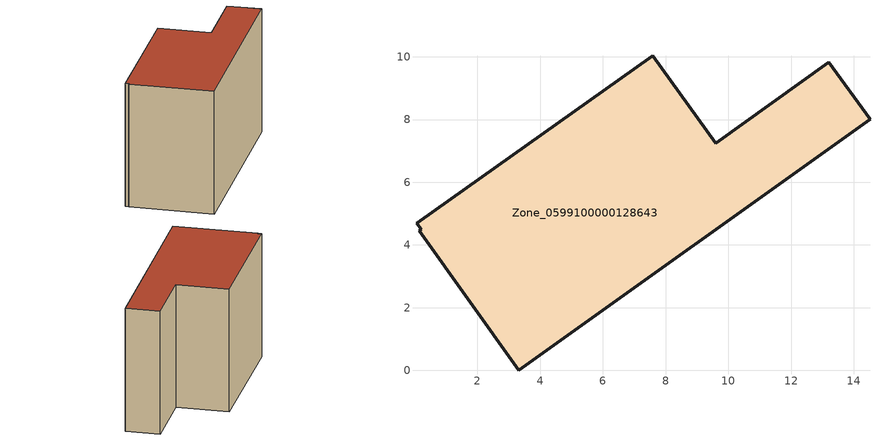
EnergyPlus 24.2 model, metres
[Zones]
Zone_0599100000128643
 floor ground (C_G): 9.6,7.24 13.21,9.82 14.52,8 3.32,0 0.14,4.45 0.21,4.5 0.06,4.7 7.59,10.04 z0
 wall outside (C_F): 3.32,0 14.52,8 13.21,9.82 9.6,7.24 7.59,10.04 0.06,4.7 0.21,4.5 0.14,4.45 3.32,0 z0:8.29
 roof outside (C_R): 7.59,10.04 0.06,4.7 0.21,4.5 0.14,4.45 3.32,0 14.52,8 13.21,9.82 9.6,7.24 z8.29
[BUILDING]
Pand.0599100000128643: North Axis=0; Terrain=City; Loads Convergence Tolerance Value=0.04; Temperature Convergence Tolerance Value=0.4; Solar Distribution=FullExterior; Maximum Number of Warmup Days=25; Minimum Number of Warmup Days=1
[Site:Location]
Rotterdam.The.Hague.AP_ZH_NLD Design_Conditions: Latitude=51.96; Longitude=4.45; Time Zone=1; Elevation=-4.5
[SITE:GROUNDTEMPERATURE:BUILDINGSURFACE]
18, 18, 18, 18, 18, 18, 18, 18, 18, 18, 18, 18
[MATERIAL] Thermal Absorptance=0.9; Solar Absorptance=0.7; Visible Absorptance=0.7
Name | Roughness | Thickness | Conductivity | Density | Specific Heat
G.TI.1975-1991 | MediumSmooth | 0.15 | 0.288461 | 540 | 1210
F.TI.1975-1991 | Rough | 0.3 | 0.230769 | 1920 | 840
R.TI.1975-1991 | MediumRough | 0.2 | 0.153846 | 1500 | 1000
[CONSTRUCTION]
C_G: G.TI.1975-1991
C_F: F.TI.1975-1991
C_R: R.TI.1975-1991
[ZONE]
Zone_0599100000128643: Type=1; Multiplier=1; Ceiling Height=Autocalculate; Volume=Autocalculate; Floor Area=autocalculate; Part of Total Floor Area=Yes
[ZONEINFILTRATION:DESIGNFLOWRATE]
Infil_Zone_0599100000128643: Zone or ZoneList or Space or SpaceList=Zone_0599100000128643; Schedule=AlwaysOn; Design Flow Rate Calculation Method=Flow/Area; Flow Rate per Floor Area=0.003; Constant Term Coefficient=1; Temperature Term Coefficient=0; Velocity Term Coefficient=0; Velocity Squared Term Coefficient=0
[HVACTEMPLATE:ZONE:IDEALLOADSAIRSYSTEM]
Zone_0599100000128643: Maximum Heating Supply Air Temperature=50; Minimum Cooling Supply Air Temperature=13; Maximum Heating Supply Air Humidity Ratio=0.0156; Minimum Cooling Supply Air Humidity Ratio=0.0077; Heating Limit=NoLimit; Cooling Limit=NoLimit; Dehumidification Control Type=ConstantSensibleHeatRatio; Cooling Sensible Heat Ratio=0.7; Dehumidification Setpoint=60; Humidification Control Type=None; Humidification Setpoint=30; Outdoor Air Method=None; Outdoor Air Flow Rate per Person=0.00944; Outdoor Air Flow Rate per Zone Floor Area=0; Outdoor Air Flow Rate per Zone=0; Demand Controlled Ventilation Type=None; Outdoor Air Economizer Type=NoEconomizer; Heat Recovery Type=None; Sensible Heat Recovery Effectiveness=0.7; Latent Heat Recovery Effectiveness=0.65
[ZONECONTROL:THERMOSTAT]
ThermostatControl_Zone_0599100000128643: Zone or ZoneList=Zone_0599100000128643; Control Type Schedule=DualSetpointControlType; Control 1=Thermostat_Zone_0599100000128643; Temperature Difference Between Cutout And Setpoint=0
[THERMOSTATSETPOINT:DUALSETPOINT]
Thermostat_Zone_0599100000128643: Heating Setpoint Temperature Schedule=HeatingSetpoint_Zone_0599100000128643; Cooling Setpoint Temperature Schedule=CoolingSetpoint_Zone_0599100000128643
[SCHEDULE:COMPACT]
HeatingSetpoint_Zone_0599100000128643: Through: 12/31, For: AllDays, Until: 24:00, 21
CoolingSetpoint_Zone_0599100000128643: Through: 12/31, For: AllDays, Until: 24:00, 24
DualSetpointControlType: Through: 12/31, For: AllDays, Until: 24:00, 4
AlwaysOn: Through: 12/31, For: AllDays, Until: 24:00, 1
